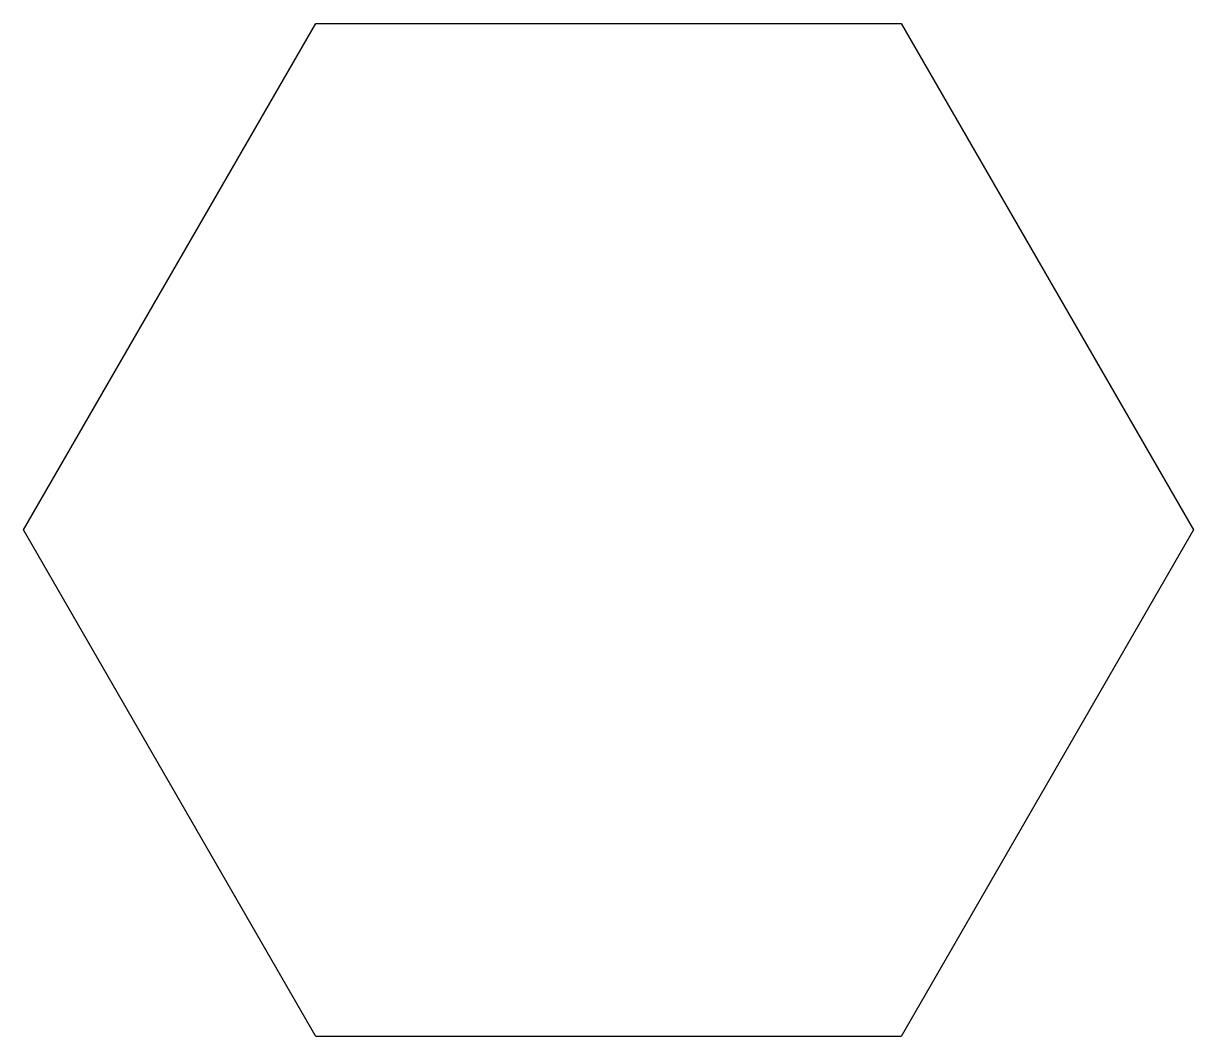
# Model space of a CAD drawing. Header units: millimetres. Extents: x -13.6 to 13.6, y -12.8 to 10.8.
import ezdxf

# ---------------------------------------------------------------- set-up
doc = ezdxf.new("R2010")
doc.units = ezdxf.units.MM
doc.layers.get('0').update_dxf_attribs({"linetype": 'CONTINUOUS'})

msp = doc.modelspace()

# ---------------------------------------------------------------- linework, layer by layer
msp.add_lwpolyline([(-6.789, 10.758), (6.789, 10.758), (13.577, -1), (6.789, -12.758), (-6.789, -12.758), (-13.577, -1)], close=True)

doc.saveas('drawing.dxf')
